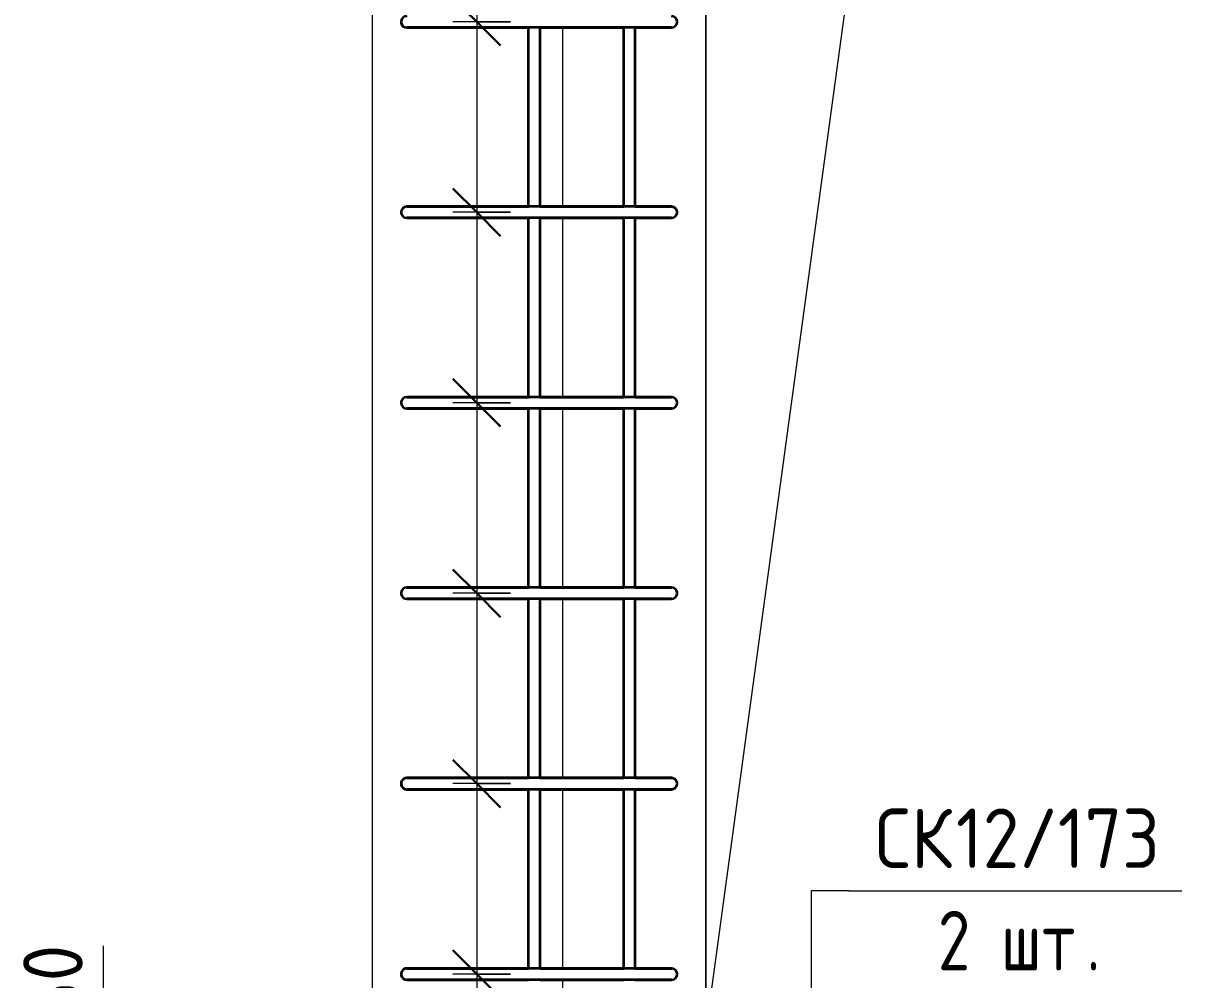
# Model space of a CAD drawing. Header units: millimetres. Extents: x -39709 to 12452, y -4989 to 80275.
# Drawn here: x 9361 to 10578, y 406 to 1411 of the extents above; entities that cross this region are included whole.
import ezdxf

# ---------------------------------------------------------------- set-up
doc = ezdxf.new("R2010")
doc.units = ezdxf.units.MM
for name, color, linetype, lineweight in [('AA_Dim', 7, 'Continuous', 9), ('AA_Dim-25', 7, 'Continuous', 9), ('AA_Vinoska', 7, 'Continuous', 9), ('AF_Okno', 7, 'Continuous', 20), ('AF_Stena_Опалубка', 253, 'Continuous', 20), ('KR_Armatura_Tonkie', 7, 'Continuous', 20)]:
    doc.layers.add(name, color=color, linetype=linetype, lineweight=lineweight)
doc.styles.add('ISOCPEUR_6', font='isocpeur.TTF', dxfattribs={"width": 0.9, "height": 62.5})
doc.styles.add('ISOCPEUR_7', font='isocpeur.TTF', dxfattribs={"width": 0.8, "height": 62.5})
doc.dimstyles.new('00_Точн_3_знака__прозр__2', dxfattribs={"dimscale": 304.8, "dimtxt": 62.672186, "dimasz": 0.139436, "dimexe": 0.123031, "dimexo": 0.082021, "dimgap": 0.008202, "dimtad": 1, "dimdec": 3, "dimrnd": 0.001, "dimdsep": 46, "dimtxsty": 'ISOCPEUR_6', "dimblk1": 'OBLIQUE', "dimblk2": 'OBLIQUE', "dimsah": 1, "dimcen": 0.09, "dimdle": 0.123031, "dimazin": 0, "dimtfac": 1, "dimtdec": 4, "dimtix": 1, "dimtmove": 1, "dimatfit": 3, "dimfxl": 1, "dimtvp": 1, "dimtolj": 1, "dimtzin": 0, "dimlwd": 18, "dimlwe": 18, "dimarcsym": 2})
doc.dimstyles.new('10_Раскладка_арматуры_с_засечками', dxfattribs={"dimscale": 304.8, "dimtxt": 0.18, "dimasz": 0.164042, "dimexe": 0.082021, "dimexo": 0, "dimgap": 0, "dimtad": 1, "dimdec": 3, "dimrnd": 0.001, "dimdsep": 46, "dimtxsty": 'ISOCPEUR_7', "dimblk1": 'OBLIQUE', "dimblk2": 'OBLIQUE', "dimsah": 1, "dimcen": 0.09, "dimdle": 0.082021, "dimazin": 0, "dimtfac": 1, "dimtdec": 4, "dimtix": 1, "dimtmove": 0, "dimatfit": 3, "dimfxl": 1, "dimtvp": 1, "dimtolj": 1, "dimtzin": 0, "dimlwd": 18, "dimlwe": 18, "dimarcsym": 2})

# ---------------------------------------------------------------- blocks, each defined once
blk = doc.blocks.new('231_Отверстие прямоугольное в стене _Окно_Стена_ - Отверстие прямоугольное с обрамлением-4137425-Схема обрамления отверстия в стене 1500х2500')
at = {"layer": 'AF_Okno', "lineweight": 9}
blk.add_line((-36779.9, 350), (-36479.9, 2550), dxfattribs=at)
blk = doc.blocks.new('DIMBLOCK183-Схема обрамления отверстия в стене 1500х2500')
at = {"layer": 'AA_Dim-25', "lineweight": 18}
for p, q in [((9444.6, 441.6), (9444.6, 338.6)), ((9444.6, 290), (9444.6, 387.5)), ((10052.5, 350), (9407.1, 350)), ((9444.6, 350), (10052.5, 350)), ((9444.6, 338.6), (9444.6, 320)), ((9732.5, 290), (9407.1, 290)), ((9444.6, 290), (9732.5, 290))]:
    blk.add_line(p, q, dxfattribs=at)
at = {"layer": 'AA_Dim-25', "lineweight": 30}
for p, q in [((9444.6, 350), (9423.3, 371.2)), ((9444.6, 350), (9465.8, 328.7)), ((9444.6, 290), (9423.3, 311.3)), ((9444.6, 290), (9465.8, 268.8))]:
    blk.add_line(p, q, dxfattribs=at)
at = {"layer": 'AA_Dim-25', "color": 0, "lineweight": 18, "insert": (9360.7, 363.6), "char_height": 62.5, "width": 93.654, "attachment_point": 1, "rotation": 90, "line_spacing_factor": 1.135194, "style": 'ISOCPEUR_6'}
blk.add_mtext('60', dxfattribs=at)
blk = doc.blocks.new('_Oblique')
at = {"color": 0, "linetype": 'ByBlock', "lineweight": -2}
blk.add_line((-0.5, -0.5), (0.5, 0.5), dxfattribs=at)
blk = doc.blocks.new('DIMBLOCK208-Схема обрамления отверстия в стене 1500х2500')
at = {"layer": 'AA_Dim-25', "lineweight": 30}
for p, q in [((9837, 1612), (9812, 1637)), ((9837, 1612), (9862, 1587)), ((9837, 1412), (9812, 1437)), ((9837, 1412), (9862, 1387))]:
    blk.add_line(p, q, dxfattribs=at)
at = {"layer": 'AA_Dim-25', "lineweight": 18}
for p, q in [((9872.4, 1612), (9812, 1612)), ((9837, 1612), (9837, 1412)), ((9837, 1612), (9872.4, 1612)), ((9872.4, 1412), (9812, 1412)), ((9837, 1412), (9872.4, 1412))]:
    blk.add_line(p, q, dxfattribs=at)
blk = doc.blocks.new('DIMBLOCK209-Схема обрамления отверстия в стене 1500х2500')
at = {"layer": 'AA_Dim-25', "lineweight": 30}
for p, q in [((9837, 1412), (9812, 1437)), ((9837, 1412), (9862, 1387)), ((9837, 1212), (9812, 1237)), ((9837, 1212), (9862, 1187))]:
    blk.add_line(p, q, dxfattribs=at)
at = {"layer": 'AA_Dim-25', "lineweight": 18}
for p, q in [((9872.4, 1412), (9812, 1412)), ((9837, 1412), (9837, 1212)), ((9837, 1412), (9872.4, 1412)), ((9872.4, 1212), (9812, 1212)), ((9837, 1212), (9872.4, 1212))]:
    blk.add_line(p, q, dxfattribs=at)
blk = doc.blocks.new('DIMBLOCK210-Схема обрамления отверстия в стене 1500х2500')
at = {"layer": 'AA_Dim-25', "lineweight": 30}
for p, q in [((9837, 1212), (9812, 1237)), ((9837, 1212), (9862, 1187)), ((9837, 1012), (9812, 1037)), ((9837, 1012), (9862, 987))]:
    blk.add_line(p, q, dxfattribs=at)
at = {"layer": 'AA_Dim-25', "lineweight": 18}
for p, q in [((9872.4, 1212), (9812, 1212)), ((9837, 1212), (9837, 1012)), ((9837, 1212), (9872.4, 1212)), ((9872.4, 1012), (9812, 1012)), ((9837, 1012), (9872.4, 1012))]:
    blk.add_line(p, q, dxfattribs=at)
blk = doc.blocks.new('DIMBLOCK211-Схема обрамления отверстия в стене 1500х2500')
at = {"layer": 'AA_Dim-25', "lineweight": 30}
for p, q in [((9837, 1012), (9812, 1037)), ((9837, 1012), (9862, 987)), ((9837, 812), (9812, 837)), ((9837, 812), (9862, 787))]:
    blk.add_line(p, q, dxfattribs=at)
at = {"layer": 'AA_Dim-25', "lineweight": 18}
for p, q in [((9872.4, 1012), (9812, 1012)), ((9837, 1012), (9837, 812)), ((9837, 1012), (9872.4, 1012)), ((9872.4, 812), (9812, 812)), ((9837, 812), (9872.4, 812))]:
    blk.add_line(p, q, dxfattribs=at)
blk = doc.blocks.new('DIMBLOCK212-Схема обрамления отверстия в стене 1500х2500')
at = {"layer": 'AA_Dim-25', "lineweight": 30}
for p, q in [((9837, 812), (9812, 837)), ((9837, 812), (9862, 787)), ((9837, 612), (9812, 637)), ((9837, 612), (9862, 587))]:
    blk.add_line(p, q, dxfattribs=at)
at = {"layer": 'AA_Dim-25', "lineweight": 18}
for p, q in [((9872.4, 812), (9812, 812)), ((9837, 812), (9837, 612)), ((9837, 812), (9872.4, 812)), ((9872.4, 612), (9812, 612)), ((9837, 612), (9872.4, 612))]:
    blk.add_line(p, q, dxfattribs=at)
blk = doc.blocks.new('DIMBLOCK213-Схема обрамления отверстия в стене 1500х2500')
at = {"layer": 'AA_Dim-25', "lineweight": 30}
for p, q in [((9837, 612), (9812, 637)), ((9837, 612), (9862, 587)), ((9837, 412), (9812, 437)), ((9837, 412), (9862, 387))]:
    blk.add_line(p, q, dxfattribs=at)
at = {"layer": 'AA_Dim-25', "lineweight": 18}
for p, q in [((9872.4, 612), (9812, 612)), ((9837, 612), (9837, 387)), ((9837, 612), (9872.4, 612)), ((9872.4, 412), (9812, 412)), ((9837, 412), (9872.4, 412))]:
    blk.add_line(p, q, dxfattribs=at)
blk = doc.blocks.new('042_М_Арматуры - Диам длина поз _ Комментарий-3662934-Схема обрамления отверстия в стене 1500х2500')
at = {"layer": 'AA_Vinoska'}
blk.add_line((-34755.3, -236), (-34405.3, -236), dxfattribs=at)

msp = doc.modelspace()

# ---------------------------------------------------------------- linework, layer by layer
at = {"layer": 'AA_Vinoska'}
for p, q in [((10188.5622, 499.6577), (10227.5547, 499.6577)), ((10188.5622, 275.5444), (10188.5622, 499.6577))]:
    msp.add_line(p, q, dxfattribs=at)
at = {"layer": 'AF_Stena_Опалубка'}
for p, q in [((9727.4932, -489.2343), (9727.4932, 3050)), ((10077.4932, 350), (10077.4932, 2850)), ((10077.4932, 2850), (10077.4932, 350)), ((9927.4932, 1218), (9927.4932, 1406)), ((9927.4932, 1018), (9927.4932, 1206)), ((9927.4932, 818), (9927.4932, 1006)), ((9927.4932, 618), (9927.4932, 806)), ((9927.4932, 418), (9927.4932, 606)), ((9927.4932, 296), (9927.4932, 406))]:
    msp.add_line(p, q, dxfattribs=at)
at = {"layer": 'KR_Armatura_Tonkie', "lineweight": 35}
for p, q in [((9824.949, 1406), (9763.4932, 1406)), ((9763.4932, 1406), (9799.4932, 1406)), ((9799.4932, 1406), (9763.4932, 1406)), ((9763.4932, 1406), (9774.0373, 1406)), ((9774.0373, 1406), (9811.2028, 1406)), ((9799.4932, 1406), (9891.4932, 1406)), ((10005.4932, 1406), (9799.4932, 1406)), ((9862.1145, 1406), (9824.949, 1406)), ((9891.4932, 1218), (9891.4932, 1406)), ((9891.4932, 1218), (9891.4932, 1406)), ((9903.4932, 1406), (9991.4932, 1406)), ((9903.4932, 1218), (9903.4932, 1406)), ((9903.4932, 1218), (9903.4932, 1406)), ((9991.4932, 1218), (9991.4932, 1406)), ((9991.4932, 1218), (9991.4932, 1406)), ((10003.4932, 1406), (10005.4932, 1406)), ((10003.4932, 1218), (10003.4932, 1406)), ((10003.4932, 1218), (10003.4932, 1406)), ((10005.4932, 1406), (10041.4932, 1406)), ((10041.4932, 1406), (10005.4932, 1406)), ((9824.949, 1218), (9763.4932, 1218)), ((9763.4932, 1218), (9799.4932, 1218)), ((9774.0373, 1218), (9774.0373, 1218)), ((9799.4932, 1218), (9774.0373, 1218)), ((9774.0373, 1218), (9811.2028, 1218)), ((9799.4932, 1218), (9891.4932, 1218)), ((10005.4932, 1218), (9799.4932, 1218)), ((9862.1145, 1218), (9824.949, 1218)), ((9903.4932, 1218), (9991.4932, 1218)), ((10003.4932, 1218), (10005.4932, 1218)), ((10005.4932, 1218), (10041.4932, 1218)), ((10041.4932, 1218), (10005.4932, 1218)), ((9824.949, 1206), (9763.4932, 1206)), ((9763.4932, 1206), (9799.4932, 1206)), ((9799.4932, 1206), (9763.4932, 1206)), ((9763.4932, 1206), (9774.0373, 1206)), ((9774.0373, 1206), (9811.2028, 1206)), ((9799.4932, 1206), (9891.4932, 1206)), ((10005.4932, 1206), (9799.4932, 1206)), ((9862.1145, 1206), (9824.949, 1206)), ((9891.4932, 1018), (9891.4932, 1206)), ((9891.4932, 1018), (9891.4932, 1206)), ((9903.4932, 1206), (9991.4932, 1206)), ((9903.4932, 1018), (9903.4932, 1206)), ((9903.4932, 1018), (9903.4932, 1206)), ((9991.4932, 1018), (9991.4932, 1206)), ((9991.4932, 1018), (9991.4932, 1206)), ((10003.4932, 1206), (10005.4932, 1206)), ((10003.4932, 1018), (10003.4932, 1206)), ((10003.4932, 1018), (10003.4932, 1206)), ((10005.4932, 1206), (10041.4932, 1206)), ((10041.4932, 1206), (10005.4932, 1206)), ((9824.949, 1018), (9763.4932, 1018)), ((9763.4932, 1018), (9799.4932, 1018)), ((9774.0373, 1018), (9774.0373, 1018)), ((9799.4932, 1018), (9774.0373, 1018)), ((9774.0373, 1018), (9811.2028, 1018)), ((9799.4932, 1018), (9891.4932, 1018)), ((10005.4932, 1018), (9799.4932, 1018)), ((9862.1145, 1018), (9824.949, 1018)), ((9903.4932, 1018), (9991.4932, 1018)), ((10003.4932, 1018), (10005.4932, 1018)), ((10005.4932, 1018), (10041.4932, 1018)), ((10041.4932, 1018), (10005.4932, 1018)), ((9824.949, 1006), (9763.4932, 1006)), ((9763.4932, 1006), (9799.4932, 1006)), ((9799.4932, 1006), (9763.4932, 1006)), ((9763.4932, 1006), (9774.0373, 1006)), ((9774.0373, 1006), (9811.2028, 1006)), ((9799.4932, 1006), (9891.4932, 1006)), ((10005.4932, 1006), (9799.4932, 1006)), ((9862.1145, 1006), (9824.949, 1006)), ((9891.4932, 818), (9891.4932, 1006)), ((9891.4932, 818), (9891.4932, 1006)), ((9903.4932, 1006), (9991.4932, 1006)), ((9903.4932, 818), (9903.4932, 1006)), ((9903.4932, 818), (9903.4932, 1006)), ((9991.4932, 818), (9991.4932, 1006)), ((9991.4932, 818), (9991.4932, 1006)), ((10003.4932, 1006), (10005.4932, 1006)), ((10003.4932, 818), (10003.4932, 1006)), ((10003.4932, 818), (10003.4932, 1006)), ((10005.4932, 1006), (10041.4932, 1006)), ((10041.4932, 1006), (10005.4932, 1006)), ((9824.949, 818), (9763.4932, 818)), ((9763.4932, 818), (9799.4932, 818)), ((9774.0373, 818), (9774.0373, 818)), ((9799.4932, 818), (9774.0373, 818)), ((9774.0373, 818), (9811.2028, 818)), ((9799.4932, 818), (9891.4932, 818)), ((10005.4932, 818), (9799.4932, 818)), ((9862.1145, 818), (9824.949, 818)), ((9903.4932, 818), (9991.4932, 818)), ((10003.4932, 818), (10005.4932, 818)), ((10005.4932, 818), (10041.4932, 818)), ((10041.4932, 818), (10005.4932, 818)), ((9824.949, 806), (9763.4932, 806)), ((9763.4932, 806), (9799.4932, 806)), ((9799.4932, 806), (9763.4932, 806)), ((9763.4932, 806), (9774.0373, 806)), ((9774.0373, 806), (9811.2028, 806)), ((9799.4932, 806), (9891.4932, 806)), ((10005.4932, 806), (9799.4932, 806)), ((9862.1145, 806), (9824.949, 806)), ((9891.4932, 618), (9891.4932, 806)), ((9891.4932, 618), (9891.4932, 806)), ((9903.4932, 806), (9991.4932, 806)), ((9903.4932, 618), (9903.4932, 806)), ((9903.4932, 618), (9903.4932, 806)), ((9991.4932, 618), (9991.4932, 806)), ((9991.4932, 618), (9991.4932, 806)), ((10003.4932, 806), (10005.4932, 806)), ((10003.4932, 618), (10003.4932, 806)), ((10003.4932, 618), (10003.4932, 806)), ((10005.4932, 806), (10041.4932, 806)), ((10041.4932, 806), (10005.4932, 806)), ((9824.949, 618), (9763.4932, 618)), ((9763.4932, 618), (9799.4932, 618)), ((9774.0373, 618), (9774.0373, 618)), ((9799.4932, 618), (9774.0373, 618)), ((9774.0373, 618), (9811.2028, 618)), ((9799.4932, 618), (9891.4932, 618)), ((10005.4932, 618), (9799.4932, 618)), ((9862.1145, 618), (9824.949, 618)), ((9903.4932, 618), (9991.4932, 618)), ((10003.4932, 618), (10005.4932, 618)), ((10005.4932, 618), (10041.4932, 618)), ((10041.4932, 618), (10005.4932, 618)), ((9824.949, 606), (9763.4932, 606)), ((9763.4932, 606), (9799.4932, 606)), ((9799.4932, 606), (9763.4932, 606)), ((9763.4932, 606), (9774.0373, 606)), ((9774.0373, 606), (9811.2028, 606)), ((9799.4932, 606), (9891.4932, 606)), ((10005.4932, 606), (9799.4932, 606)), ((9862.1145, 606), (9824.949, 606)), ((9891.4932, 418), (9891.4932, 606)), ((9891.4932, 418), (9891.4932, 606)), ((9903.4932, 606), (9991.4932, 606)), ((9903.4932, 418), (9903.4932, 606)), ((9903.4932, 418), (9903.4932, 606)), ((9991.4932, 418), (9991.4932, 606)), ((9991.4932, 418), (9991.4932, 606)), ((10003.4932, 606), (10005.4932, 606)), ((10003.4932, 418), (10003.4932, 606)), ((10003.4932, 418), (10003.4932, 606)), ((10005.4932, 606), (10041.4932, 606)), ((10041.4932, 606), (10005.4932, 606)), ((9824.949, 418), (9763.4932, 418)), ((9763.4932, 418), (9799.4932, 418)), ((9774.0373, 418), (9774.0373, 418)), ((9799.4932, 418), (9774.0373, 418)), ((9774.0373, 418), (9811.2028, 418)), ((9799.4932, 418), (9891.4932, 418)), ((10005.4932, 418), (9799.4932, 418)), ((9862.1145, 418), (9824.949, 418)), ((9903.4932, 418), (9991.4932, 418)), ((10003.4932, 418), (10005.4932, 418)), ((10005.4932, 418), (10041.4932, 418)), ((10041.4932, 418), (10005.4932, 418)), ((9824.949, 406), (9763.4932, 406)), ((9763.4932, 406), (9799.4932, 406)), ((9799.4932, 406), (9763.4932, 406)), ((9763.4932, 406), (9774.0373, 406)), ((9774.0373, 406), (9811.2028, 406)), ((9799.4932, 406), (9891.4932, 406)), ((10005.4932, 406), (9799.4932, 406)), ((9862.1145, 406), (9824.949, 406)), ((9903.4932, 406), (9991.4932, 406)), ((10003.4932, 406), (10005.4932, 406)), ((10005.4932, 406), (10041.4932, 406)), ((10041.4932, 406), (10005.4932, 406))]:
    msp.add_line(p, q, dxfattribs=at)
for centre, start, end in [((9763.4932, 1412), 90, 270), ((9763.4932, 1412), 90, 270), ((10041.4932, 1412), 270, 90), ((10041.4932, 1412), 270, 90), ((9763.4932, 1412), 195, 270), ((9763.4932, 1212), 90, 270), ((9763.4932, 1212), 90, 270), ((9763.4932, 1212), 90, 270), ((10041.4932, 1212), 270, 90), ((10041.4932, 1212), 270, 90), ((9763.4932, 1012), 90, 270), ((9763.4932, 1012), 90, 270), ((9763.4932, 1012), 90, 270), ((10041.4932, 1012), 270, 90), ((10041.4932, 1012), 270, 90), ((9763.4932, 812), 90, 270), ((9763.4932, 812), 90, 270), ((9763.4932, 812), 90, 270), ((10041.4932, 812), 270, 90), ((10041.4932, 812), 270, 90), ((9763.4932, 612), 90, 270), ((9763.4932, 612), 90, 210), ((9763.4932, 612), 90, 270), ((9763.4932, 612), 211.2006746, 270), ((10041.4932, 612), 270, 90), ((10041.4932, 612), 270, 90), ((9763.4932, 412), 90, 270), ((9763.4932, 412), 90, 270), ((9763.4932, 412), 120.526139, 270), ((9763.4932, 412), 90, 120), ((10041.4932, 412), 270, 90), ((10041.4932, 412), 270, 90)]:
    msp.add_arc(centre, 6, start, end, dxfattribs=at)

# ---------------------------------------------------------------- block references
at = {"layer": 'AA_Vinoska'}
msp.add_blockref('042_М_Арматуры - Диам длина поз _ Комментарий-3662934-Схема обрамления отверстия в стене 1500х2500', (44982.8226, 735.6165), dxfattribs=at)
at = {"layer": 'AF_Okno'}
msp.add_blockref('231_Отверстие прямоугольное в стене _Окно_Стена_ - Отверстие прямоугольное с обрамлением-4137425-Схема обрамления отверстия в стене 1500х2500', (46857.3675, 0), dxfattribs=at)

# ---------------------------------------------------------------- texts
at = {"layer": 'AA_Vinoska', "char_height": 62.5, "attachment_point": 1}
for s, insert, width, style in [('СК', (10255.4207, 585.9139), 102.816422, 'ISOCPEUR_6'), ('12/173', (10340.2527, 585.9139), 263.354344, 'ISOCPEUR_6'), ('2 ', (10321.2957, 478.4376), 80.16875, 'ISOCPEUR_7'), ('шт', (10387.4415, 478.4376), 109.0295, 'ISOCPEUR_7'), ('\\fISOCPEUR|b0|i0|c204|p34|;\\W.8;.', (10477.3999, 478.4376), 17.637125, 'ISOCPEUR_7')]:
    msp.add_mtext(s, dxfattribs=dict(at, insert=insert, width=width, style=style))

# ---------------------------------------------------------------- dimensions: what is measured, and where the dimension line sits
at = {"layer": 'AA_Dim', "lineweight": 18}
for base, p1, p2, picture, middle in [((9837.0139, 1412), (9872.3693, 1612), (9872.3693, 1412), 'DIMBLOCK208-Схема обрамления отверстия в стене 1500х2500', (9805.7639, 1512)), ((9837.0139, 1212), (9872.3693, 1412), (9872.3693, 1212), 'DIMBLOCK209-Схема обрамления отверстия в стене 1500х2500', (9805.7639, 1312)), ((9837.0139, 1012), (9872.3693, 1212), (9872.3693, 1012), 'DIMBLOCK210-Схема обрамления отверстия в стене 1500х2500', (9805.7639, 1112)), ((9837.0139, 812), (9872.3693, 1012), (9872.3693, 812), 'DIMBLOCK211-Схема обрамления отверстия в стене 1500х2500', (9805.7639, 912)), ((9837.0139, 612), (9872.3693, 812), (9872.3693, 612), 'DIMBLOCK212-Схема обрамления отверстия в стене 1500х2500', (9805.7639, 712)), ((9837.0139, 412), (9872.3693, 612), (9872.3693, 412), 'DIMBLOCK213-Схема обрамления отверстия в стене 1500х2500', (9805.7639, 512))]:
    dim = msp.add_linear_dim(base=base, p1=p1, p2=p2, angle=90, dimstyle='10_Раскладка_арматуры_с_засечками', override={"dimpost": '<>', "dimfxl": 200}, dxfattribs=at)
    dim.commit()
    dim.dimension.update_dxf_attribs({"geometry": picture, "text_midpoint": middle})
dim = msp.add_linear_dim(base=(9444.5795, 350), p1=(9757.4932, 290), p2=(10077.4932, 350), angle=90, dimstyle='00_Точн_3_знака__прозр__2', override={"dimpost": '<>', "dimfxl": 325.576412}, dxfattribs=at)
dim.commit()
dim.dimension.update_dxf_attribs({"geometry": 'DIMBLOCK183-Схема обрамления отверстия в стене 1500х2500', "text_midpoint": (9402.3262, 410.3982), "dimtype": 160, "text_rotation": 90})

doc.saveas('drawing.dxf')
